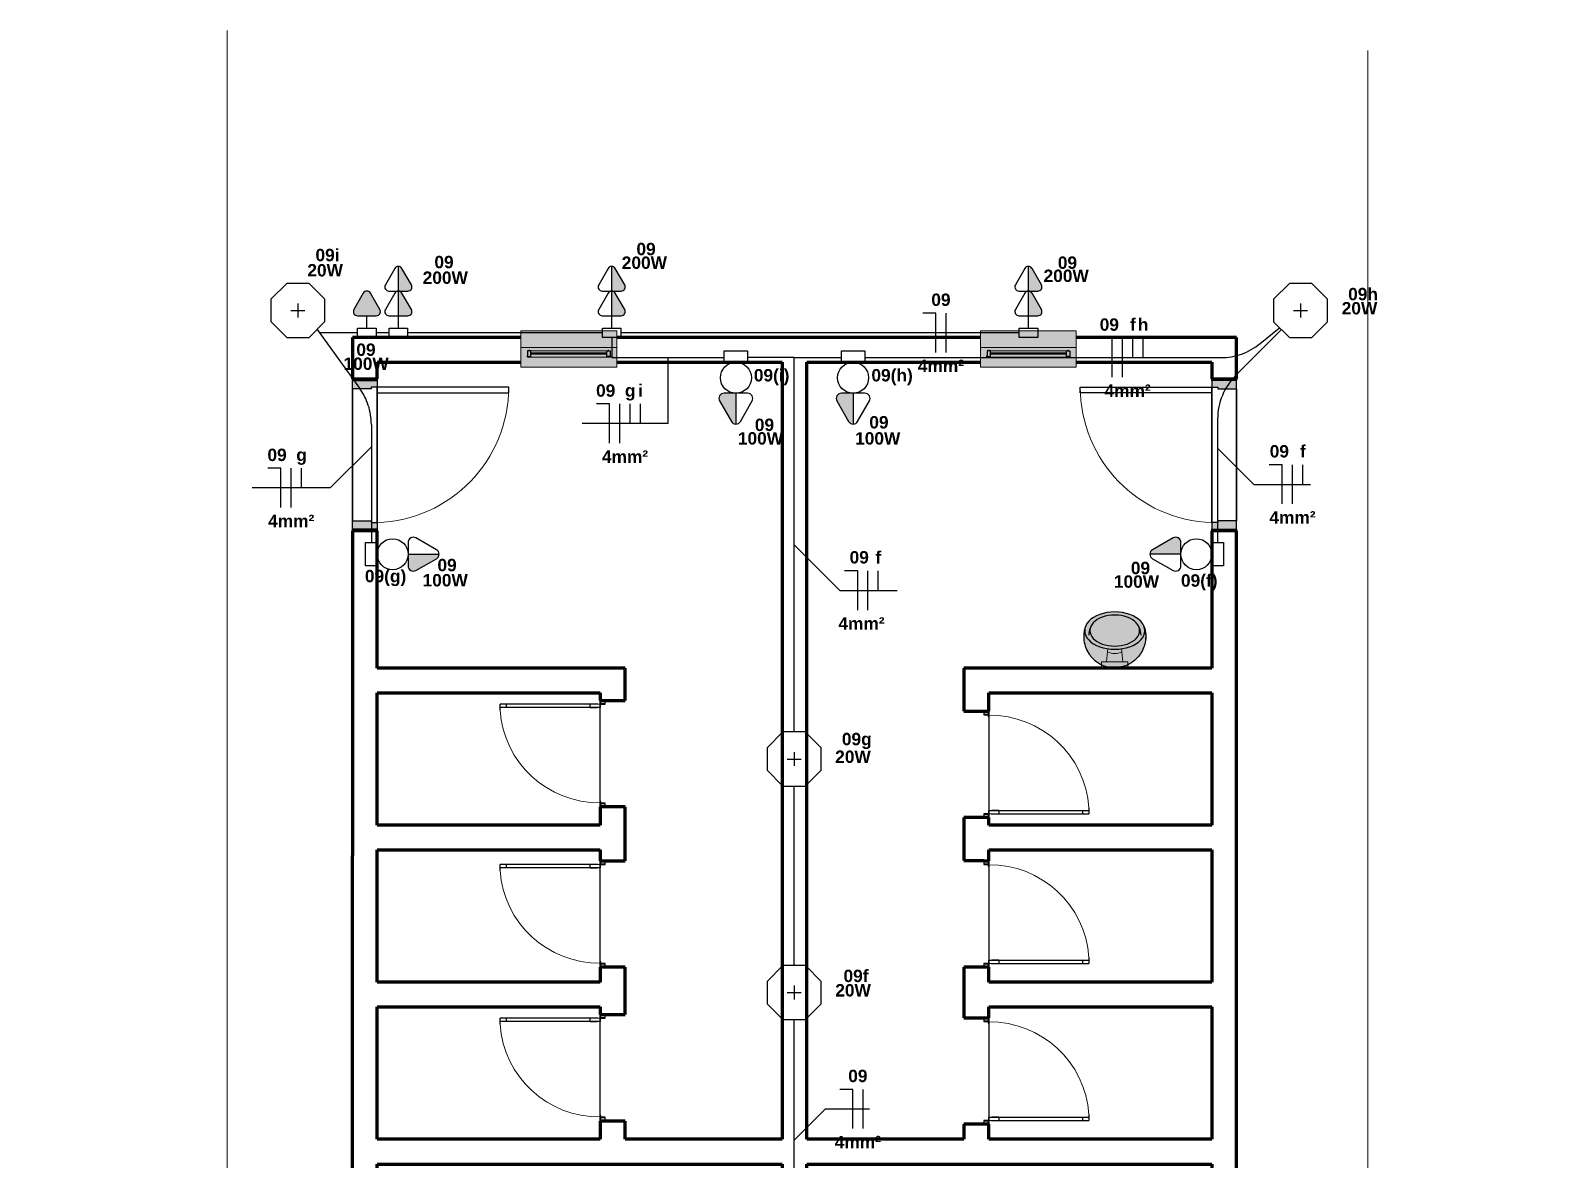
# Model space of a CAD drawing. Extents: x 1450 to 1868, y 82 to 351.
# Drawn here: x 1632.6 to 1640, y 125.41 to 130.87 of the extents above; entities that cross this region are included whole.
import ezdxf
from ezdxf.enums import TextEntityAlignment as Align

# ---------------------------------------------------------------- set-up
doc = ezdxf.new("R2010")
doc.units = 0
doc.header["$LTSCALE"] = 0.5
doc.linetypes.add('ELETRODUTO_TETO', pattern=[1000, 1000, 0])
doc.layers.get('0').update_dxf_attribs({"linetype": 'CONTINUOUS'})
for name, color, linetype, lineweight in [('A-DOOR', 31, 'CONTINUOUS', 25), ('A-DOOR-FRAM', 31, 'CONTINUOUS', 9), ('A-DOOR-GLAZ', 31, 'CONTINUOUS', 25), ('A-FLOR', 192, 'CONTINUOUS', 9), ('A-GLAZ', 151, 'CONTINUOUS', 9), ('A-WALL', 113, 'CONTINUOUS', 30), ('P-SANR-FIXT', 6, 'CONTINUOUS', 9)]:
    doc.layers.add(name, color=color, linetype=linetype, lineweight=lineweight)
for name, color, linetype in [('ELETRODUTO', 7, 'CONTINUOUS'), ('ELETRODUTO_TETO', 2, 'CONTINUOUS'), ('FIACAO', 7, 'CONTINUOUS'), ('Iluminação', 7, 'CONTINUOUS'), ('INDICACAO_BIT_FIACAO', 7, 'CONTINUOUS'), ('INDICACAO_CIRCUITO', 2, 'CONTINUOUS'), ('INDICACAO_INTERRUPTOR_FIA', 2, 'CONTINUOUS'), ('INDICACAO_POTENCIA', 1, 'CONTINUOUS'), ('INTERRUPTORES', 1, 'CONTINUOUS'), ('LINHA_DE_CHAMADA', 7, 'CONTINUOUS'), ('LUMINÁRIAS', 3, 'CONTINUOUS'), ('Ref', 5, 'CONTINUOUS'), ('TOMADAS ABNT', 10, 'CONTINUOUS')]:
    doc.layers.add(name, color=color, linetype=linetype)
doc.styles.add('Arial', font='arialbd.ttf', dxfattribs={"height": 100})

# ---------------------------------------------------------------- blocks, each defined once
blk = doc.blocks.new('*U1008', base_point=(-17617.9, 43618.55))
at = {"linetype": 'ByBlock'}
blk.add_arc((-17617.9, 43626.05), 7.5, 90, 90, dxfattribs=at)
blk = doc.blocks.new('*U1007', base_point=(-17561.16, 43618.55))
at = {"linetype": 'ByBlock'}
blk.add_arc((-17561.16, 43626.05), 7.5, 90, 90, dxfattribs=at)
blk = doc.blocks.new('*U1006', base_point=(-17402.54, 43540.66))
at = {"linetype": 'ByBlock'}
blk.add_arc((-17395.04, 43540.66), 7.5, 359.999999999903, 0, dxfattribs=at)
blk = doc.blocks.new('*U1005', base_point=(-24540.26, 43136.26))
at = {"linetype": 'ByBlock'}
blk.add_lwpolyline([(-24540.26, 43136.26), (-24370.02, 43163.23, 0.172984), (-24352.33, 43172.88), (-24344.22, 43181.98)], format="xyb", dxfattribs=at)
blk = doc.blocks.new('*U1004', base_point=(-24545.67, 42952))
at = {"linetype": 'ByBlock'}
blk.add_lwpolyline([(-24545.67, 42952), (-24574.01, 43130.92), (-24551.32, 43134.51)], dxfattribs=at)
blk = doc.blocks.new('*U1003', base_point=(-24545.67, 42952))
at = {"linetype": 'ByBlock'}
blk.add_lwpolyline([(-24545.67, 42952), (-24574.01, 43130.92), (-24596.3, 43127.39)], dxfattribs=at)
blk = doc.blocks.new('*U1002', base_point=(-24662.73, 43126.75))
at = {"linetype": 'ByBlock'}
blk.add_lwpolyline([(-24662.73, 43126.75), (-24661.2, 43117.11), (-24607.37, 43125.63)], dxfattribs=at)
blk = doc.blocks.new('*U762', base_point=(-33475.09, 35665.19))
blk.add_hatch(color=256).paths.add_polyline_path([(-33461.38, 35663.02, 0.269143), (-33460.13, 35665.19), (-33475.09, 35665.19), (-33475.09, 35659.5, 0.575867), (-33471.35, 35657.33)])
for p, q in [((-33461.38, 35667.36), (-33471.35, 35673.06)), ((-33475.09, 35670.89), (-33475.09, 35665.19)), ((-33475.09, 35665.19), (-33475.09, 35659.5)), ((-33475.09, 35665.19), (-33460.13, 35665.19)), ((-33471.35, 35657.33), (-33461.38, 35663.02))]:
    blk.add_line(p, q)
for centre, start, end in [((-33472.59, 35670.89), 60.25512, 180), ((-33462.63, 35665.19), 299.74488, 60.25512), ((-33472.59, 35659.5), 180, 299.74488)]:
    blk.add_arc(centre, 2.5, start, end)
blk = doc.blocks.new('*U761', base_point=(-33475.09, 35665.19))
blk.add_lwpolyline([(-33475.09, 35670.8), (-33475.09, 35659.59), (-33480.69, 35659.59), (-33480.69, 35670.8)], close=True)
blk.add_circle((-33467.59, 35665.19), 7.5)
blk = doc.blocks.new('*U1001', base_point=(-24343.15, 43181.21))
at = {"linetype": 'ByBlock'}
blk.add_lwpolyline([(-24343.15, 43181.21), (-24361.52, 43155.92, 0.198912), (-24366.88, 43133.59), (-24357.53, 43074.56)], format="xyb", dxfattribs=at)
blk = doc.blocks.new('*U1000', base_point=(-24743.62, 43007.74))
at = {"linetype": 'ByBlock'}
blk.add_arc((-24751.03, 43006.59), 7.5, 189.17233, 189.19761, dxfattribs=at)
blk = doc.blocks.new('*U999', base_point=(-24804.19, 43108.22))
at = {"linetype": 'ByBlock'}
blk.add_lwpolyline([(-24804.19, 43108.22), (-24804.19, 43108.22), (-24779.44, 43083.47, -0.158384), (-24771.02, 43066.95), (-24762.08, 43010.49)], format="xyb", dxfattribs=at)
blk = doc.blocks.new('*U998', base_point=(-24681.86, 42617.81))
at = {"linetype": 'ByBlock'}
blk.add_arc((-24689.29, 42616.76), 7.5, 8.06988, 8.06988, dxfattribs=at)
blk = doc.blocks.new('*U656', base_point=(-16941.96, 42989.89))
at = {"linetype": 'ByBlock'}
blk.add_lwpolyline([(-16941.96, 42989.89), (-16960.03, 42989.89), (-16961.62, 42991.48)], dxfattribs=at)
blk = doc.blocks.new('*U655', base_point=(-16926.72, 42989.89))
at = {"linetype": 'ByBlock'}
blk.add_lwpolyline([(-16926.72, 42989.89), (-16932.99, 42989.89)], dxfattribs=at)
blk = doc.blocks.new('*U654', base_point=(-16621.81, 42989.89))
at = {"linetype": 'ByBlock'}
blk.add_lwpolyline([(-16621.81, 42989.89), (-16814.52, 42989.89)], dxfattribs=at)
blk = doc.blocks.new('*U653', base_point=(-16823.48, 42989.89))
at = {"linetype": 'ByBlock'}
blk.add_lwpolyline([(-16823.48, 42989.89), (-16917.75, 42989.89)], dxfattribs=at)
blk = doc.blocks.new('*U652', base_point=(-16730.69, 42683.73))
at = {"linetype": 'ByBlock'}
blk.add_lwpolyline([(-16730.69, 42683.73), (-16730.72, 42770.56)], dxfattribs=at)
blk = doc.blocks.new('*U651', base_point=(-16726.76, 42526.41))
at = {"linetype": 'ByBlock'}
blk.add_lwpolyline([(-16726.76, 42526.41), (-16726.76, 42540.71), (-16730.68, 42540.71), (-16730.68, 42657.55)], dxfattribs=at)
blk = doc.blocks.new('*U631', base_point=(-17236.02, 42640.31))
at = {"layer": 'LUMINÁRIAS'}
blk.add_lwpolyline([(-17249.11, 42645.73), (-17249.11, 42634.89), (-17241.44, 42627.22), (-17230.59, 42627.22), (-17222.93, 42634.89), (-17222.93, 42645.73), (-17230.59, 42653.4), (-17241.44, 42653.4)], close=True, dxfattribs=at)
for points in [[(-17239.38, 42640.31), (-17232.65, 42640.31)], [(-17236.02, 42643.67), (-17236.02, 42636.95)]]:
    blk.add_lwpolyline(points, dxfattribs=at)
blk = doc.blocks.new('*U630', base_point=(-16868.62, 42659.61))
at = {"layer": 'LUMINÁRIAS'}
blk.add_lwpolyline([(-16881.71, 42665.03), (-16881.71, 42654.19), (-16874.04, 42646.52), (-16863.2, 42646.52), (-16855.53, 42654.19), (-16855.53, 42665.03), (-16863.2, 42672.7), (-16874.04, 42672.7)], close=True, dxfattribs=at)
for points in [[(-16868.62, 42662.98), (-16868.62, 42656.25)], [(-16871.98, 42659.61), (-16865.25, 42659.61)]]:
    blk.add_lwpolyline(points, dxfattribs=at)
blk = doc.blocks.new('*U629', base_point=(-16921.51, 42557.8))
at = {"layer": 'LUMINÁRIAS'}
blk.add_lwpolyline([(-16934.6, 42563.23), (-16934.6, 42552.38), (-16926.93, 42544.72), (-16916.09, 42544.72), (-16908.42, 42552.38), (-16908.42, 42563.23), (-16916.09, 42570.89), (-16926.93, 42570.89)], close=True, dxfattribs=at)
for points in [[(-16924.87, 42557.8), (-16918.14, 42557.8)], [(-16921.51, 42561.17), (-16921.51, 42554.44)]]:
    blk.add_lwpolyline(points, dxfattribs=at)
blk = doc.blocks.new('*U628', base_point=(-17098.46, 42346))
at = {"layer": 'LUMINÁRIAS'}
blk.add_lwpolyline([(-17111.55, 42351.42), (-17111.55, 42340.58), (-17103.88, 42332.91), (-17093.04, 42332.91), (-17085.37, 42340.58), (-17085.37, 42351.42), (-17093.04, 42359.09), (-17103.88, 42359.09)], close=True, dxfattribs=at)
for points in [[(-17098.46, 42349.37), (-17098.46, 42342.64)], [(-17101.83, 42346), (-17095.1, 42346)]]:
    blk.add_lwpolyline(points, dxfattribs=at)
blk = doc.blocks.new('*U244', base_point=(-35884.47, 26233.84))
blk.add_hatch(color=256).paths.add_polyline_path([(-35882.3, 26255.05, 0.580323), (-35886.64, 26255.05), (-35892.33, 26245.09, 0.575867), (-35890.16, 26241.34), (-35884.47, 26241.34), (-35878.78, 26241.34, 0.575867), (-35876.61, 26245.09)])
for p, q in [((-35886.64, 26255.05), (-35892.33, 26245.09)), ((-35876.61, 26245.09), (-35882.3, 26255.05)), ((-35890.16, 26241.34), (-35884.47, 26241.34)), ((-35884.47, 26233.84), (-35884.47, 26241.34)), ((-35884.47, 26241.34), (-35878.78, 26241.34))]:
    blk.add_line(p, q)
blk.add_lwpolyline([(-35890.07, 26233.84), (-35878.87, 26233.84), (-35878.87, 26228.24), (-35890.07, 26228.24)], close=True)
for centre, start, end in [((-35884.47, 26253.81), 29.74488, 150.25512), ((-35890.16, 26243.84), 150.25512, 270), ((-35878.78, 26243.84), 270, 29.74488)]:
    blk.add_arc(centre, 2.5, start, end)
blk = doc.blocks.new('*U243', base_point=(-35799.97, 26303.96))
for points in [[(-35797.8, 26340.12, 0.269143), (-35799.97, 26341.38), (-35799.97, 26326.42), (-35794.28, 26326.42, 0.575867), (-35792.11, 26330.16)], [(-35797.8, 26325.16, 0.269143), (-35799.97, 26326.42), (-35799.97, 26311.46), (-35794.28, 26311.46, 0.575867), (-35792.11, 26315.2)]]:
    blk.add_hatch(color=256).paths.add_polyline_path(points)
for p, q in [((-35802.14, 26340.12), (-35807.83, 26330.16)), ((-35799.97, 26326.42), (-35799.97, 26341.38)), ((-35792.11, 26330.16), (-35797.8, 26340.12)), ((-35805.66, 26326.42), (-35799.97, 26326.42)), ((-35799.97, 26311.46), (-35799.97, 26326.42)), ((-35799.97, 26326.42), (-35794.28, 26326.42)), ((-35802.14, 26325.16), (-35807.83, 26315.2)), ((-35792.11, 26315.2), (-35797.8, 26325.16)), ((-35805.66, 26311.46), (-35799.97, 26311.46)), ((-35799.97, 26303.96), (-35799.97, 26311.46)), ((-35799.97, 26311.46), (-35794.28, 26311.46))]:
    blk.add_line(p, q)
blk.add_lwpolyline([(-35805.57, 26303.96), (-35794.37, 26303.96), (-35794.37, 26298.36), (-35805.57, 26298.36)], close=True)
for centre, start, end in [((-35799.97, 26338.88), 29.74488, 150.25512), ((-35805.66, 26328.92), 150.25512, 270), ((-35799.97, 26323.92), 29.74488, 150.25512), ((-35794.28, 26328.92), 270, 29.74488), ((-35805.66, 26313.96), 150.25512, 270), ((-35794.28, 26313.96), 270, 29.74488)]:
    blk.add_arc(centre, 2.5, start, end)
blk = doc.blocks.new('*U242', base_point=(-35722.76, 26289.81))
for points in [[(-35720.59, 26325.97, 0.269143), (-35722.76, 26327.23), (-35722.76, 26312.27), (-35717.07, 26312.27, 0.575867), (-35714.9, 26316.01)], [(-35720.59, 26311.01, 0.269143), (-35722.76, 26312.27), (-35722.76, 26297.31), (-35717.07, 26297.31, 0.575867), (-35714.9, 26301.05)]]:
    blk.add_hatch(color=256).paths.add_polyline_path(points)
for p, q in [((-35724.93, 26325.97), (-35730.62, 26316.01)), ((-35722.76, 26312.27), (-35722.76, 26327.23)), ((-35714.9, 26316.01), (-35720.59, 26325.97)), ((-35724.93, 26311.01), (-35730.62, 26301.05)), ((-35728.45, 26312.27), (-35722.76, 26312.27)), ((-35722.76, 26297.31), (-35722.76, 26312.27)), ((-35722.76, 26312.27), (-35717.07, 26312.27)), ((-35714.9, 26301.05), (-35720.59, 26311.01)), ((-35728.45, 26297.31), (-35722.76, 26297.31)), ((-35722.76, 26289.81), (-35722.76, 26297.31)), ((-35722.76, 26297.31), (-35717.07, 26297.31))]:
    blk.add_line(p, q)
blk.add_lwpolyline([(-35728.36, 26289.81), (-35717.16, 26289.81), (-35717.16, 26284.2), (-35728.36, 26284.2)], close=True)
for centre, start, end in [((-35722.76, 26324.73), 29.74488, 150.25512), ((-35728.45, 26314.77), 150.25512, 270), ((-35722.76, 26309.77), 29.74488, 150.25512), ((-35717.07, 26314.77), 270, 29.74488), ((-35728.45, 26299.81), 150.25512, 270), ((-35717.07, 26299.81), 270, 29.74488)]:
    blk.add_arc(centre, 2.5, start, end)
blk = doc.blocks.new('*U241', base_point=(-35413.14, 26371.63))
for points in [[(-35410.96, 26407.79, 0.269143), (-35413.14, 26409.05), (-35413.14, 26394.09), (-35407.44, 26394.09, 0.575867), (-35405.27, 26397.83)], [(-35410.96, 26392.83, 0.269143), (-35413.14, 26394.09), (-35413.14, 26379.13), (-35407.44, 26379.13, 0.575867), (-35405.27, 26382.87)]]:
    blk.add_hatch(color=256).paths.add_polyline_path(points)
for p, q in [((-35413.14, 26394.09), (-35413.14, 26409.05)), ((-35415.31, 26407.79), (-35421, 26397.83)), ((-35405.27, 26397.83), (-35410.96, 26407.79)), ((-35415.31, 26392.83), (-35421, 26382.87)), ((-35418.83, 26394.09), (-35413.14, 26394.09)), ((-35413.14, 26379.13), (-35413.14, 26394.09)), ((-35413.14, 26394.09), (-35407.44, 26394.09)), ((-35405.27, 26382.87), (-35410.96, 26392.83)), ((-35418.83, 26379.13), (-35413.14, 26379.13)), ((-35413.14, 26371.63), (-35413.14, 26379.13)), ((-35413.14, 26379.13), (-35407.44, 26379.13))]:
    blk.add_line(p, q)
blk.add_lwpolyline([(-35418.74, 26371.63), (-35407.53, 26371.63), (-35407.53, 26366.02), (-35418.74, 26366.02)], close=True)
for centre, start, end in [((-35413.14, 26406.55), 29.74488, 150.25512), ((-35418.83, 26396.59), 150.25512, 270), ((-35413.14, 26391.59), 29.74488, 150.25512), ((-35407.44, 26396.59), 270, 29.74488), ((-35418.83, 26381.63), 150.25512, 270), ((-35407.44, 26381.63), 270, 29.74488)]:
    blk.add_arc(centre, 2.5, start, end)
blk = doc.blocks.new('Janela Maxim-air - 1 Módulo - Janela Metálica 50x60cm-V80-Planta Baixa')
at = {"layer": 'A-GLAZ'}
h = blk.add_hatch(color=256, dxfattribs=at)
h.paths.add_polyline_path([(290, 104), (-290, 104), (-290, -115), (290, -115), (290, 87.8)], flags=0)
h.paths.add_polyline_path([(250, 45.1), (249.9, 5.1), (-250, 5.5), (-250, 5.5), (-250, 45.1), (245, 45.1)], flags=0)
for points in [[(250, 45.1), (-250, 45.1), (-250, 5.1), (250, 5.1)], [(-250, 40.5), (-250, 40.5), (-250, 7)]]:
    blk.add_hatch(color=256, dxfattribs=at).paths.add_polyline_path(points, flags=0)
for p, q in [((290, 104), (-290, 104)), ((-290, 104), (-290, -115)), ((290, -115), (290, 104)), ((-290, -75), (-290, 75)), ((-250, 5.1), (-250, 45.1)), ((-250, 45.1), (250, 45.1)), ((250, 5.1), (-250, 5.1)), ((250, 45.1), (250, 5.1)), ((290, -75), (290, 75)), ((-290, -15), (290, -15)), ((-290, -115), (290, -115))]:
    blk.add_line(p, q, dxfattribs=at)
at = {"layer": 'A-GLAZ', "lineweight": 25}
for p, q in [((-250, 40.5), (-255, 40.5)), ((-250, 5.5), (-250, 40.5)), ((-250, 40.5), (-230, 40.5)), ((-230, 5.5), (-250, 5.5)), ((-240, 5.5), (-240, 0.5)), ((-230, 40.5), (-230, 5.5)), ((-230, 26.5), (230, 26.5)), ((-230, 19.5), (230, 19.5)), ((250, 40.5), (230, 40.5)), ((230, 40.5), (230, 5.5)), ((230, 5.5), (250, 5.5)), ((240, 0.5), (240, 5.5)), ((250, 40.5), (255, 40.5)), ((250, 5.5), (250, 40.5))]:
    blk.add_line(p, q, dxfattribs=at)
blk = doc.blocks.new('Porta Simples de Abrir - 80x210cm - Marco de Madeira-3450796-Planta Baixa')
at = {"layer": 'A-DOOR-FRAM', "lineweight": 25}
h = blk.add_hatch(color=256, dxfattribs=at)
h.paths.add_polyline_path([(-450, 75), (-450, -75), (-400, -75), (-400, 38), (-410, 38), (-410, 75)], flags=0)
h.paths.add_polyline_path([(400, 38), (400, -75), (450, -75), (450, 75), (410, 75), (409.9, 38), (406.8, 38)], flags=0)
at = {"layer": 'A-DOOR'}
for p, q in [((375, 75), (375, 871)), ((375, 871), (410, 871)), ((410, 871), (410, 75)), ((410, 75), (-410, 75)), ((410, 75), (375, 75)), ((-400, -75), (400, -75))]:
    blk.add_line(p, q, dxfattribs=at)
at = {"layer": 'A-DOOR', "lineweight": 9}
blk.add_arc((410, 50.9), 820.1, 90, 178.31643, dxfattribs=at)
at = {"layer": 'A-DOOR-FRAM', "lineweight": 25}
for p, q in [((-410, 75), (-450, 75)), ((-450, 75), (-450, -75)), ((-410, 38), (-410, 75)), ((-400, 38), (-410, 38)), ((-400, -75), (-400, 38)), ((410, 38), (400, 38)), ((400, 38), (400, -75)), ((410, 75), (410, 38)), ((450, 75), (410, 75)), ((450, -75), (450, 75)), ((-450, -75), (-400, -75)), ((400, -75), (450, -75))]:
    blk.add_line(p, q, dxfattribs=at)
blk = doc.blocks.new('Porta Simples de Abrir - 80x210cm - Marco de Madeira-3450797-Planta Baixa')
at = {"layer": 'A-DOOR-FRAM', "lineweight": 25}
h = blk.add_hatch(color=256, dxfattribs=at)
h.paths.add_polyline_path([(-450, 75), (-450, -75), (-410, -75), (-409.9, -38), (-400, -38), (-400, 75), (-449.1, 75)], flags=0)
h.paths.add_polyline_path([(400, 75), (400, -38), (410, -38), (410, -75), (450, -75), (450, 75), (419.9, 75)], flags=0)
at = {"layer": 'A-DOOR'}
for p, q in [((400, 75), (-400, 75)), ((-410, -75), (410, -75)), ((375, -75), (375, -871)), ((410, -75), (375, -75)), ((410, -871), (410, -75)), ((375, -871), (410, -871))]:
    blk.add_line(p, q, dxfattribs=at)
at = {"layer": 'A-DOOR', "lineweight": 9}
blk.add_arc((410, -50.9), 820.1, 181.68357, 270, dxfattribs=at)
at = {"layer": 'A-DOOR-FRAM', "lineweight": 25}
for p, q in [((-450, 75), (-400, 75)), ((-450, -75), (-450, 75)), ((-400, 75), (-400, -38)), ((400, 75), (450, 75)), ((400, -38), (400, 75)), ((450, 75), (450, -75)), ((-410, -75), (-450, -75)), ((-400, -38), (-410, -38)), ((-410, -38), (-410, -75)), ((410, -38), (400, -38)), ((410, -75), (410, -38)), ((450, -75), (410, -75))]:
    blk.add_line(p, q, dxfattribs=at)
blk = doc.blocks.new('Porta de Abrir Metálica Veneziana - 60x150cm-3447860-Planta Baixa')
at = {"layer": 'A-DOOR-FRAM', "lineweight": 25}
h = blk.add_hatch(color=256, dxfattribs=at)
h.paths.add_polyline_path([(-259.4, 73), (-259.4, 72), (-237.9, 72), (-226.9, 73), (-256.6, 73)], flags=0)
h.paths.add_polyline_path([(-259.4, 47), (-259.4, 46), (-236.9, 46.4), (-236.9, 72), (-237.9, 71.6), (-237.9, 47), (-259.3, 47)], flags=0)
h.paths.add_polyline_path([(-236.9, 72), (-226.9, 72), (-226.9, 73), (-233.9, 72.3)], flags=0)
h = blk.add_hatch(color=256, dxfattribs=at)
h.paths.add_polyline_path([(363.1, 73), (363.1, 47), (364.1, 47), (364.1, 72), (384.6, 72), (384.2, 73)], flags=0)
h.paths.add_polyline_path([(363.1, 46), (384.6, 46), (384.1, 47), (363.9, 46.9)], flags=0)
at = {"layer": 'A-DOOR'}
for p, q in [((325.9, 681.4), (363, 681.4)), ((343, 641.4), (343, 681.4)), ((363, 90.7), (363, 681.4)), ((343, 641.4), (363, 641.4)), ((343, 136.7), (343, 93)), ((343, 136.7), (363, 136.7)), ((-259.4, 75), (384.6, 75)), ((-259.4, 75), (384.6, 75)), ((-226.9, 75), (384.6, 75)), ((363, 75), (343, 75))]:
    blk.add_line(p, q, dxfattribs=at)
at = {"layer": 'A-DOOR', "lineweight": 9}
blk.add_line((363, 136.7), (363, 75), dxfattribs=at)
blk.add_arc((366, 82.7), 600, 93.83063, 180.73532, dxfattribs=at)
at = {"layer": 'A-DOOR-FRAM', "lineweight": 25}
for p, q in [((-226.9, 73), (-259.4, 73)), ((-259.4, 73), (-259.4, 72)), ((-259.4, 72), (-237.9, 72)), ((-237.9, 47), (-259.4, 47)), ((-259.4, 47), (-259.4, 46)), ((-259.4, 46), (-236.9, 46)), ((-237.9, 72), (-237.9, 47)), ((-236.9, 46), (-236.9, 72)), ((-236.9, 72), (-226.9, 72)), ((-226.9, 72), (-226.9, 73)), ((384.6, 73), (363.1, 73)), ((363.1, 73), (363.1, 47)), ((363.1, 47), (363.1, 46)), ((363.1, 46), (384.6, 46)), ((364.1, 47), (364.1, 72)), ((364.1, 72), (384.6, 72)), ((384.6, 47), (364.1, 47)), ((384.6, 72), (384.6, 73)), ((384.6, 46), (384.6, 47))]:
    blk.add_line(p, q, dxfattribs=at)
at = {"layer": 'A-DOOR-GLAZ'}
blk.add_line((343, 75), (343, 641.4), dxfattribs=at)
blk = doc.blocks.new('FDE_H606_MictórioIndividualAutoSifonado - H606_MictórioIndividualAutoSifonado-3447773-Planta Baixa')
at = {"layer": 'P-SANR-FIXT'}
for points in [[(77.9, 192.5), (125, 188.6), (125, 208), (81.4, 212.1), (43.5, 222.8), (11.1, 240.3), (-12.4, 263.4), (-24.1, 288.4), (-24.1, 315.1), (-12.1, 340.7), (11.1, 363.1), (43.5, 380.6), (82.6, 391.7), (125, 395.5), (125, 414.8), (77.9, 411), (34.1, 399.7), (-3.5, 381.7), (-32.4, 358.3), (-50.6, 331), (-56.8, 301.7), (-50.6, 272.4), (-32.4, 245.2), (-3.5, 221.7), (34.1, 203.8), (57.2, 197.8)], [(82.6, 211.8), (125, 208), (125, 395.5), (80.7, 391.1), (43.5, 380.6), (11.1, 363.1), (-12.1, 340.7), (-24.1, 315.1), (-24.1, 288.4), (-11.9, 262.6), (11.1, 240.3), (43.5, 222.8), (81.4, 212.1)], [(125, 188.6), (172.1, 192.5), (215.9, 203.8), (253.5, 221.7), (282.9, 245.9), (300.6, 272.4), (306.8, 301.7), (300.6, 331), (282.4, 358.3), (253.5, 381.7), (215.9, 399.7), (172.1, 411), (125, 414.8), (125, 395.5), (168.9, 391.3), (208.3, 379.6), (238.9, 363.1), (262.5, 339.6), (274.1, 315.1), (274.1, 288.4), (262.1, 262.8), (238.9, 240.3), (206.5, 222.8), (167.4, 211.8), (125, 208), (125, 191.9)], [(125, 208), (170, 212.5), (208.4, 223.9), (238.9, 240.3), (262.4, 263.5), (274.1, 288.4), (274.1, 315.1), (262.1, 340.7), (238.9, 363.1), (206.5, 380.6), (167.4, 391.7), (125, 395.5), (125, 208.6)], [(92.2, 80.4), (125, 78.6), (125, 188.6), (77.9, 192.5), (34.1, 203.8), (-3.5, 221.7), (-32.4, 245.2), (-50.7, 273.1), (-56.8, 301.7), (-55.4, 310.6), (-60.7, 287.9), (-60.9, 247.4), (-55.3, 214.7), (-47.1, 192.5), (-28.5, 157.5), (-9.8, 134.8), (14.6, 113.7), (36.2, 99.9), (58.4, 90.3), (71.9, 85.3), (81.9, 82.9)], [(125, 78.6), (147.1, 79), (158.3, 80.5), (180.1, 85.8), (197.9, 92.2), (230.7, 110.7), (248.2, 124), (262.4, 139.6), (267.4, 145.5), (285.3, 168.8), (296.2, 188.8), (305.9, 217.7), (310.8, 239.7), (310.9, 289.9), (303.7, 316.4), (306.8, 301.7), (300.6, 272.4), (282.4, 245.2), (253.5, 221.7), (215.9, 203.8), (168.7, 192.2), (125, 188.6), (125, 80.1)]]:
    blk.add_hatch(color=256, dxfattribs=at).paths.add_polyline_path(points, flags=0)
for p, q in [((75.6, 112.8), (84, 192.6)), ((166, 192.6), (174.4, 112.8)), ((45.5, 75), (45.5, 112.8)), ((45.5, 112.8), (204.5, 112.8)), ((204.5, 112.8), (204.5, 75))]:
    blk.add_line(p, q, dxfattribs=at)
at = {"layer": 'P-SANR-FIXT', "lineweight": 25, "flags": 128}
for points in [[(-53.1, 324.4), (-56.4, 313.4), (-59, 301.9), (-60.9, 290.1), (-62.1, 278.2), (-62.5, 266.1), (-62.2, 254), (-61.1, 242), (-59.2, 230.2), (-56.6, 218.7), (-53.4, 207.6), (-49.6, 197), (-45.4, 186.9), (-40.6, 177.4), (-35.6, 168.4), (-30.2, 160), (-24.6, 152.2), (-18.9, 144.9), (-13.1, 138.2), (-7.2, 132.1), (-1.2, 126.4), (4.7, 121.2), (10.6, 116.5), (16.5, 112.1), (22.3, 108.1), (28, 104.5), (33.7, 101.2), (39.2, 98.2), (44.7, 95.5), (50.1, 93.1), (55.4, 90.8), (60.7, 88.8), (65.8, 87), (70.9, 85.4), (75.9, 83.9), (80.9, 82.7), (85.8, 81.6), (90.6, 80.6), (95.4, 79.7), (100.2, 79), (104.9, 78.5), (109.6, 78), (114.2, 77.7), (118.9, 77.5), (123.5, 77.4), (125, 77.4)], [(-21.2, 324.4), (-24.5, 315.5), (-27.2, 306.2), (-29.5, 296.6), (-31.1, 286.7), (-32.1, 276.7), (-32.2, 274.2)], [(303.1, 324.4), (306.4, 313.4), (309, 301.9), (310.9, 290.1), (312.1, 278.2), (312.5, 266.1), (312.2, 254), (311.1, 242), (309.2, 230.2), (306.6, 218.7), (303.4, 207.6), (299.6, 197), (295.4, 186.9), (290.6, 177.4), (285.6, 168.4), (280.2, 160), (274.6, 152.2), (268.9, 144.9), (263.1, 138.2), (257.2, 132.1), (251.2, 126.4), (245.3, 121.2), (239.4, 116.5), (233.5, 112.1), (227.7, 108.1), (222, 104.5), (216.3, 101.2), (210.8, 98.2), (205.3, 95.5), (199.9, 93.1), (194.6, 90.8), (189.3, 88.8), (184.2, 87), (179.1, 85.4), (174.1, 83.9), (169.1, 82.7), (164.2, 81.6), (159.4, 80.6), (154.6, 79.7), (149.8, 79), (145.1, 78.5), (140.4, 78), (135.8, 77.7), (131.1, 77.5), (126.5, 77.4), (125, 77.4)], [(271.2, 324.4), (274.5, 315.5), (277.2, 306.2), (279.5, 296.6), (281.1, 286.7), (282.1, 276.7), (282.2, 274.2)]]:
    blk.add_lwpolyline(points, dxfattribs=at)
at = {"layer": 'P-SANR-FIXT'}
for centre, radius, start, end in [((125, 265.6), 187.5, 162.68953, 244.91015), ((125, 265.6), 187.5, 295.11059, 16.76326), ((125.1, 262.9), 99.8, 244.36878, 269.94959), ((124.9, 262.9), 99.8, 270.05041, 295.63122)]:
    blk.add_arc(centre, radius, start, end, dxfattribs=at)
for major_axis, start_param, end_param in [((-181.8, 0), 4.712389, 7.853982), ((-150.7, 0), 4.712389, 7.853982), ((-181.8, 0), 1.570796, 4.712389), ((-150.7, 0), 1.570796, 4.712389)]:
    blk.add_ellipse((125, 301.7), major_axis=major_axis, ratio=0.622243, start_param=start_param, end_param=end_param, dxfattribs=at)
at = {"layer": 'P-SANR-FIXT', "lineweight": 25}
for major_axis, start_param, end_param in [((-181.8, 0), 4.712389, 7.853982), ((-150.7, 0), 4.712389, 7.853982), ((-181.8, 0), 1.570796, 4.712389), ((-150.7, 0), 1.570796, 4.712389)]:
    blk.add_ellipse((125, 301.7), major_axis=major_axis, ratio=0.622243, start_param=start_param, end_param=end_param, dxfattribs=at)
blk = doc.blocks.new('Casa da Praia')
at = {"layer": 'A-WALL', "lineweight": 70}
for p, q in [((-157.68, 995.56), (-234.32, 983.42)), ((-154.55, 975.81), (-157.68, 995.56)), ((-280.15, 976.16), (-453.98, 948.63)), ((-232.45, 971.57), (-167.66, 981.83)), ((-167.66, 981.83), (-166.4, 973.93)), ((-166.4, 973.93), (-154.55, 975.81)), ((-361.24, 951.17), (-278.28, 964.31)), ((-452.1, 936.78), (-373.09, 949.29)), ((-373.09, 949.29), (-314.27, 577.93)), ((-302.42, 579.81), (-361.24, 951.17)), ((-499.81, 941.37), (-580.4, 928.61)), ((-580.4, 928.61), (-577.27, 908.85)), ((-566.67, 918.63), (-497.93, 929.52)), ((-565.42, 910.73), (-566.67, 918.63)), ((-577.27, 908.85), (-565.42, 910.73)), ((-143.04, 903.11), (-154.89, 901.24)), ((-77.59, 489.88), (-143.04, 903.11)), ((-154.89, 901.24), (-144.5, 835.66)), ((-553.9, 838.04), (-565.76, 836.16)), ((-565.76, 836.16), (-516.58, 525.64)), ((-543.52, 772.46), (-553.9, 838.04)), ((-144.5, 835.66), (-263.02, 816.89)), ((-249.29, 806.91), (-142.63, 823.8)), ((-142.63, 823.8), (-132.62, 760.59)), ((-263.02, 816.89), (-259.77, 796.34)), ((-247.92, 798.22), (-249.29, 806.91)), ((-425, 791.23), (-543.52, 772.46)), ((-422.55, 775.74), (-425, 791.23)), ((-259.77, 796.34), (-250.21, 797.86)), ((-250.13, 797.87), (-248.15, 798.18)), ((-248.08, 798.19), (-247.92, 798.22)), ((-541.64, 760.61), (-434.97, 777.5)), ((-434.97, 777.5), (-434.4, 773.87)), ((-434.4, 773.87), (-434.24, 773.89)), ((-434.16, 773.9), (-432.19, 774.22)), ((-432.11, 774.23), (-422.55, 775.74)), ((-531.63, 697.4), (-541.64, 760.61)), ((-132.62, 760.59), (-239.28, 743.7)), ((-242.15, 746.97), (-251.71, 745.46)), ((-240.1, 747.3), (-242.07, 746.98)), ((-239.86, 747.33), (-240.02, 747.31)), ((-239.28, 743.7), (-239.86, 747.33)), ((-237.41, 731.85), (-130.74, 748.74)), ((-130.74, 748.74), (-120.73, 685.53)), ((-251.71, 745.46), (-248.44, 724.84)), ((-414.49, 724.86), (-424.05, 723.35)), ((-410.41, 699.1), (-414.49, 724.86)), ((-248.44, 724.84), (-238.88, 726.35)), ((-238.8, 726.36), (-236.83, 726.67)), ((-236.59, 726.71), (-237.41, 731.85)), ((-236.75, 726.69), (-236.59, 726.71)), ((-426.18, 723.01), (-426.34, 722.98)), ((-426.34, 722.98), (-424.96, 714.29)), ((-424.13, 723.33), (-426.1, 723.02)), ((-424.96, 714.29), (-531.63, 697.4)), ((-529.75, 685.55), (-423.09, 702.44)), ((-423.09, 702.44), (-422.26, 697.23)), ((-422.26, 697.23), (-422.1, 697.25)), ((-422.02, 697.26), (-420.05, 697.58)), ((-419.97, 697.59), (-410.41, 699.1)), ((-519.74, 622.34), (-529.75, 685.55)), ((-120.73, 685.53), (-227.39, 668.64)), ((-230.82, 675.47), (-240.38, 673.95)), ((-240.38, 673.95), (-236.56, 649.77)), ((-228.77, 675.79), (-230.75, 675.48)), ((-228.53, 675.83), (-228.69, 675.8)), ((-227.39, 668.64), (-228.53, 675.83)), ((-225.52, 656.79), (-118.85, 673.68)), ((-118.85, 673.68), (-108.84, 610.47)), ((-236.56, 649.77), (-226.99, 651.29)), ((-226.92, 651.3), (-224.94, 651.61)), ((-224.7, 651.65), (-225.52, 656.79)), ((-224.86, 651.63), (-224.7, 651.65)), ((-414.04, 646.37), (-414.2, 646.34)), ((-414.2, 646.34), (-413.07, 639.23)), ((-411.99, 646.69), (-413.96, 646.38)), ((-402.35, 648.22), (-411.91, 646.7)), ((-398.77, 625.62), (-402.35, 648.22)), ((-413.07, 639.23), (-519.74, 622.34)), ((-517.86, 610.48), (-411.2, 627.38)), ((-411.2, 627.38), (-410.62, 623.74)), ((-410.62, 623.74), (-410.46, 623.77)), ((-410.38, 623.78), (-408.41, 624.09)), ((-408.33, 624.11), (-398.77, 625.62)), ((-507.85, 547.27), (-517.86, 610.48)), ((-108.84, 610.47), (-215.51, 593.58)), ((-218.94, 600.4), (-228.5, 598.89)), ((-216.88, 600.73), (-218.86, 600.42)), ((-216.64, 600.77), (-216.8, 600.74)), ((-215.51, 593.58), (-216.64, 600.77)), ((-227.36, 591.7), (-302.42, 579.81)), ((-300.54, 567.96), (-106.96, 598.62)), ((-228.5, 598.89), (-227.36, 591.7)), ((-106.96, 598.62), (-89.44, 488)), ((-314.27, 577.93), (-389.33, 566.04)), ((-402.4, 572.88), (-402.56, 572.86)), ((-402.56, 572.86), (-401.18, 564.17)), ((-400.35, 573.21), (-402.32, 572.9)), ((-390.71, 574.74), (-400.27, 573.22)), ((-389.33, 566.04), (-390.71, 574.74)), ((-401.18, 564.17), (-507.85, 547.27)), ((-505.97, 535.42), (-312.39, 566.08)), ((-312.39, 566.08), (-284.86, 392.25)), ((-261.75, 323.02), (-300.54, 567.96)), ((-504.72, 527.52), (-505.97, 535.42)), ((-516.58, 525.64), (-504.72, 527.52)), ((-89.44, 488), (-77.59, 489.88)), ((-491.96, 446.93), (-503.81, 445.05)), ((-503.81, 445.05), (-438.61, 33.39)), ((-478.44, 361.59), (-491.96, 446.93)), ((-64.82, 409.29), (-76.68, 407.41)), ((-76.68, 407.41), (-68.17, 353.68)), ((0, 0), (-64.82, 409.29)), ((-284.86, 392.25), (-478.44, 361.59)), ((-476.57, 349.74), (-282.99, 380.4)), ((-282.99, 380.4), (-271.72, 309.29)), ((-426.76, 35.27), (-476.57, 349.74)), ((-68.17, 353.68), (-175.2, 336.73)), ((-173.33, 324.87), (-66.29, 341.83)), ((-66.29, 341.83), (-13.73, 9.97)), ((-254.22, 324.21), (-261.75, 323.02)), ((-271.72, 309.29), (-252.34, 312.36)), ((-438.61, 33.39), (-426.76, 35.27)), ((-13.73, 9.97), (-334.19, -40.78)), ((-422.72, -66.95), (0, 0)), ((-413.99, -45.32), (-425.85, -47.2)), ((-425.85, -47.2), (-422.72, -66.95)), ((-412.74, -53.22), (-413.99, -45.32)), ((-390.49, -49.7), (-412.74, -53.22))]:
    blk.add_line(p, q, dxfattribs=at)
at = {"layer": 'A-WALL'}
for p, q in [((-166.28, 973.14), (-166.4, 973.93)), ((-155.52, 905.19), (-165.78, 969.98)), ((-154.55, 975.81), (-154.43, 975.02)), ((-153.8, 971.07), (-143.79, 907.85)), ((-565.42, 910.73), (-565.29, 909.94)), ((-577.14, 908.06), (-577.27, 908.85)), ((-566.51, 840.9), (-576.52, 904.11)), ((-564.79, 906.78), (-554.53, 841.99)), ((-143.16, 903.9), (-143.04, 903.11)), ((-154.89, 901.24), (-155.02, 902.03)), ((-565.76, 836.16), (-565.88, 836.95)), ((-554.03, 838.83), (-553.9, 838.04)), ((-516.45, 524.85), (-516.58, 525.64)), ((-504.72, 527.52), (-504.6, 526.73)), ((-504.5, 449.4), (-515.89, 521.3)), ((-504.16, 523.96), (-492.52, 450.48)), ((-77.59, 489.88), (-77.46, 489.09)), ((-89.32, 487.21), (-89.44, 488)), ((-77.24, 410.96), (-88.88, 484.45)), ((-76.9, 485.53), (-65.51, 413.63)), ((-503.81, 445.05), (-503.94, 445.84)), ((-492.08, 447.72), (-491.96, 446.93)), ((-76.68, 407.41), (-76.8, 408.2)), ((-64.95, 410.08), (-64.82, 409.29)), ((-175.2, 336.73), (-173.33, 324.87)), ((-254.22, 324.21), (-252.34, 312.36)), ((-438.49, 32.6), (-438.61, 33.39)), ((-426.76, 35.27), (-426.63, 34.48)), ((-426.2, 31.72), (-414.56, -41.77)), ((-426.53, -42.85), (-437.92, 29.05)), ((-425.85, -47.2), (-425.97, -46.41)), ((-414.12, -44.53), (-413.99, -45.32))]:
    blk.add_line(p, q, dxfattribs=at)
at = {"layer": 'A-WALL', "lineweight": 9}
for p, q in [((-578.81, 928.78), (-578.82, 928.86)), ((-262.77, 815.3), (-262.69, 815.32)), ((-424.83, 789.64), (-424.75, 789.65)), ((-271.89, 310.88), (-271.97, 310.87)), ((-0.25, 1.58), (-0.33, 1.57))]:
    blk.add_line(p, q, dxfattribs=at)
blk = doc.blocks.new('*U1706', base_point=(608.67, 153.293))
for p, q in [((608.67, 153.483), (608.544, 153.483)), ((608.67, 153.103), (608.67, 153.483))]:
    blk.add_line(p, q)
blk = doc.blocks.new('*U1703', base_point=(576.818, 148.746))
blk.add_line((576.818, 148.556), (576.818, 148.936))
blk = doc.blocks.new('*U1708', base_point=(665.55, 144.199))
blk.add_line((665.55, 144.199), (665.55, 144.389))
blk = doc.blocks.new('*U1730', base_point=(1639.6078, 128.3451))
at = {"xscale": 0.5, "yscale": 0.5, "zscale": 0.5}
for name, p in [('*U1706', (1639.5895, 128.3451)), ('*U1703', (1639.6395, 128.3451)), ('*U1708', (1639.6895, 128.3451))]:
    blk.add_blockref(name, p, dxfattribs=at)
blk = doc.blocks.new('*U1763', base_point=(1639.3662, 125.6016))
at = {"xscale": 0.5, "yscale": 0.5, "zscale": 0.5}
for name, p in [('*U1706', (1639.3412, 125.6016)), ('*U1703', (1639.3912, 125.6016))]:
    blk.add_blockref(name, p, dxfattribs=at)
blk = doc.blocks.new('*U1765', base_point=(1641.6124, 129.3124))
at = {"xscale": 0.5, "yscale": 0.5, "zscale": 0.5}
for name, p in [('*U1706', (1641.5624, 129.3124)), ('*U1703', (1641.6124, 129.3124)), ('*U1708', (1641.6624, 129.3124))]:
    blk.add_blockref(name, p, dxfattribs=at)
blk = doc.blocks.new('*U1766', base_point=(1640.6718, 129.2892))
at = {"xscale": 0.5, "yscale": 0.5, "zscale": 0.5}
for name, p in [('*U1706', (1640.5968, 129.2892)), ('*U1703', (1640.6468, 129.2892)), ('*U1708', (1640.6968, 129.2892)), ('*U1708', (1640.7468, 129.2892))]:
    blk.add_blockref(name, p, dxfattribs=at)
blk = doc.blocks.new('*U1767', base_point=(1639.5914, 129.4092))
at = {"xscale": 0.5, "yscale": 0.5, "zscale": 0.5}
for name, p in [('*U1706', (1639.5664, 129.4092)), ('*U1703', (1639.6164, 129.4092))]:
    blk.add_blockref(name, p, dxfattribs=at)
blk = doc.blocks.new('*U1768', base_point=(1637.1612, 129.2815))
at = {"xscale": 0.5, "yscale": 0.5, "zscale": 0.5}
for name, p in [('*U1706', (1637.1112, 129.2815)), ('*U1703', (1637.1612, 129.2815)), ('*U1708', (1637.2112, 129.2815))]:
    blk.add_blockref(name, p, dxfattribs=at)
blk = doc.blocks.new('*U1769', base_point=(1638.8556, 129.2892))
at = {"xscale": 0.5, "yscale": 0.5, "zscale": 0.5}
for name, p in [('*U1706', (1638.7806, 129.2892)), ('*U1703', (1638.8306, 129.2892)), ('*U1708', (1638.8806, 129.2892)), ('*U1708', (1638.9306, 129.2892))]:
    blk.add_blockref(name, p, dxfattribs=at)

msp = doc.modelspace()

# ---------------------------------------------------------------- linework, layer by layer
at = {"layer": 'A-FLOR'}
for p, q in [((1633.5566, 130.8719), (1633.5566, 118.5523)), ((1639.0756, 118.5523), (1639.0756, 130.7756))]:
    msp.add_line(p, q, dxfattribs=at)
at = {"layer": 'LINHA_DE_CHAMADA'}
for points in [[(1635.6893, 129.2892), (1635.6893, 128.97), (1635.2735, 128.97)], [(1634.2536, 128.8573), (1634.055, 128.6586), (1633.6767, 128.6586)], [(1638.3495, 128.8515), (1638.525, 128.676), (1638.7984, 128.676)], [(1636.2996, 128.3835), (1636.5204, 128.1626), (1636.7988, 128.1626)], [(1636.3, 125.5016), (1636.4515, 125.6531), (1636.6648, 125.6531)]]:
    msp.add_lwpolyline(points, dxfattribs=at)
at = {"layer": 'Ref'}
for q in [(1636.0739, 129.2892), (1636.5293, 129.2892)]:
    msp.add_line((1636.2996, 129.2892), q, dxfattribs=at)

# ---------------------------------------------------------------- block references
at = {"layer": 'A-DOOR'}
for name, p, xscale, yscale, zscale, rotation in [('Porta Simples de Abrir - 80x210cm - Marco de Madeira-3450797-Planta Baixa', (1634.2216, 128.8188), 0.000799975294081188, 0.000799975294081188, 0.000799975294081188, 89.99999999997735), ('Porta Simples de Abrir - 80x210cm - Marco de Madeira-3450796-Planta Baixa', (1638.3815, 128.8188), 0.0007999752940811865, 0.0007999752940811865, 0.0007999752940811865, 89.99999999997708), ('Porta de Abrir Metálica Veneziana - 60x150cm-3447860-Planta Baixa', (1635.4216, 127.3224), 0.0007999752940811878, 0.0007999752940811878, 0.0007999752940811878, 89.999999999977), ('Porta de Abrir Metálica Veneziana - 60x150cm-3447860-Planta Baixa', (1637.1816, 127.3713), 0.0007999752940811873, 0.0007999752940811873, 0.0007999752940811873, 269.9999999999769), ('Porta de Abrir Metálica Veneziana - 60x150cm-3447860-Planta Baixa', (1635.4216, 126.5464), 0.0007999752940811878, 0.0007999752940811878, 0.0007999752940811878, 89.999999999977), ('Porta de Abrir Metálica Veneziana - 60x150cm-3447860-Planta Baixa', (1637.1816, 126.6473), 0.0007999752940811873, 0.0007999752940811873, 0.0007999752940811873, 269.9999999999769), ('Porta de Abrir Metálica Veneziana - 60x150cm-3447860-Planta Baixa', (1635.4216, 125.8024), 0.0007999752940811878, 0.0007999752940811878, 0.0007999752940811878, 89.999999999977), ('Porta de Abrir Metálica Veneziana - 60x150cm-3447860-Planta Baixa', (1637.1816, 125.8873), 0.0007999752940811873, 0.0007999752940811873, 0.0007999752940811873, 269.9999999999769)]:
    msp.add_blockref(name, p, dxfattribs=dict(at, xscale=xscale, yscale=yscale, zscale=zscale, rotation=rotation))
at = {"layer": 'A-GLAZ', "xscale": 0.0007999752940811884, "yscale": 0.0007999752940811884, "zscale": 0.0007999752940811884, "rotation": 179.9999999999767}
for p in [(1635.2096, 129.3268), (1637.4336, 129.3268)]:
    msp.add_blockref('Janela Maxim-air - 1 Módulo - Janela Metálica 50x60cm-V80-Planta Baixa', p, dxfattribs=at)
at = {"layer": 'A-WALL', "xscale": 0.01000000108748102, "yscale": 0.01000000108748102, "zscale": 0.01000000108748102, "rotation": 350.9999999999926}
msp.add_blockref('Casa da Praia', (1638.4415, 119.3071), dxfattribs=at)
at = {"layer": 'ELETRODUTO', "linetype": 'ELETRODUTO_TETO', "xscale": 0.01000000108748102, "yscale": 0.01000000108748102, "zscale": 0.01000000108748102}
for name, p in [('*U1008', (1636.0179, 129.1168)), ('*U1007', (1637.0704, 129.1168)), ('*U1006', (1638.1715, 128.3379))]:
    msp.add_blockref(name, p, dxfattribs=at)
for name, p, rotation in [('*U998', (1634.4316, 128.3379), 350.9999999999926), ('*U1000', (1634.4316, 128.3379), 350.9999999999926), ('*U1000', (1638.1715, 128.3379), 170.9999999999779)]:
    msp.add_blockref(name, p, dxfattribs=dict(at, rotation=rotation))
at = {"layer": 'ELETRODUTO_TETO', "linetype": 'ELETRODUTO_TETO', "xscale": 0.01000000108748102, "yscale": 0.01000000108748102, "zscale": 0.01000000108748102, "rotation": 350.9999999999926}
for name, p in [('*U1005', (1636.6413, 129.2892)), ('*U999', (1633.9906, 129.4251)), ('*U1001', (1638.6584, 129.4247)), ('*U1002', (1635.4168, 129.3868)), ('*U1003', (1636.2996, 127.4777)), ('*U1004', (1636.2996, 127.4777))]:
    msp.add_blockref(name, p, dxfattribs=at)
at = {"layer": 'ELETRODUTO_TETO', "linetype": 'ELETRODUTO_TETO', "xscale": 0.01000000108748102, "yscale": 0.01000000108748102, "zscale": 0.01000000108748102}
for name, p in [('*U656', (1634.1872, 129.4092)), ('*U655', (1634.3396, 129.4092)), ('*U653', (1635.372, 129.4092)), ('*U654', (1637.3887, 129.4092)), ('*U652', (1636.2999, 126.3476)), ('*U651', (1636.3392, 124.7744))]:
    msp.add_blockref(name, p, dxfattribs=at)
at = {"layer": 'FIACAO'}
for name, p in [('*U1767', (1637.0103, 129.4092)), ('*U1769', (1635.4814, 128.97)), ('*U1768', (1633.8658, 128.6586)), ('*U1765', (1638.7117, 128.676)), ('*U1730', (1636.6256, 128.1626)), ('*U1763', (1636.6082, 125.6531))]:
    msp.add_blockref(name, p, dxfattribs=at)
at = {"layer": 'FIACAO', "rotation": 0.001375026277037383}
msp.add_blockref('*U1766', (1637.9139, 129.2892), dxfattribs=at)
at = {"layer": 'Iluminação', "xscale": 0.01000000108748102, "yscale": 0.01000000108748102, "zscale": 0.01000000108748102}
for name, p in [('*U631', (1633.898, 129.5177)), ('*U630', (1638.751, 129.5173)), ('*U629', (1636.2996, 127.3468)), ('*U628', (1636.3, 126.2167))]:
    msp.add_blockref(name, p, dxfattribs=at)
at = {"layer": 'INTERRUPTORES', "xscale": 0.01000000108748102, "yscale": 0.01000000108748102, "zscale": 0.01000000108748102}
for p, rotation in [((1636.0179, 129.2668), 269.9999999996829), ((1636.5853, 129.2668), 269.9999999996829), ((1638.3215, 128.3379), 179.9999999996829)]:
    msp.add_blockref('*U761', p, dxfattribs=dict(at, rotation=rotation))
msp.add_blockref('*U761', (1634.2816, 128.3379), dxfattribs=at)
at = {"layer": 'P-SANR-FIXT', "xscale": 0.0007999752940811873, "yscale": 0.0007999752940811873, "zscale": 0.0007999752940811873}
msp.add_blockref('FDE_H606_MictórioIndividualAutoSifonado - H606_MictórioIndividualAutoSifonado-3447773-Planta Baixa', (1637.7515, 127.7268), dxfattribs=at)
at = {"layer": 'TOMADAS ABNT'}
for name, p, xscale, yscale, zscale in [('*U243', (1634.3845, 129.4316), 0.007999752940802702, 0.007999752940802702, 0.007999752940802702), ('*U242', (1635.4168, 129.4316), 0.0079997529408027, 0.0079997529408027, 0.0079997529408027), ('*U241', (1637.4336, 129.4316), 0.007999752940802705, 0.007999752940802705, 0.007999752940802705), ('*U244', (1634.232, 129.4316), 0.007999752940802698, 0.007999752940802698, 0.007999752940802698), ('*U762', (1634.4316, 128.3379), 0.01000000108748102, 0.01000000108748102, 0.01000000108748102)]:
    msp.add_blockref(name, p, dxfattribs=dict(at, xscale=xscale, yscale=yscale, zscale=zscale))
at = {"layer": 'TOMADAS ABNT', "xscale": 0.01000000108748102, "yscale": 0.01000000108748102, "zscale": 0.01000000108748102}
for p, rotation in [((1636.0179, 129.1168), 269.9999999996829), ((1636.5853, 129.1168), 269.9999999996829), ((1638.1715, 128.3379), 179.9999999996829)]:
    msp.add_blockref('*U762', p, dxfattribs=dict(at, rotation=rotation))

# ---------------------------------------------------------------- texts
at = {"layer": 'INDICACAO_BIT_FIACAO', "style": 'Arial'}
for p in [(1637.0103, 129.2792), (1637.9139, 129.1592), (1635.4814, 128.84), (1633.8658, 128.5286), (1638.7117, 128.546), (1636.6256, 128.0326), (1636.6082, 125.5231)]:
    msp.add_text('4mm²', height=0.06, dxfattribs=at).set_placement(p, align=Align.TOP_CENTER)
at = {"layer": 'INDICACAO_CIRCUITO', "style": 'Arial'}
for s, p in [('09i', (1633.9831, 129.7556)), ('09', (1634.5588, 129.7216)), ('09', (1635.5366, 129.7845)), ('09', (1637.576, 129.7187)), ('09h', (1638.9811, 129.5665)), ('09', (1634.181, 129.2975)), ('09(i)', (1636.1047, 129.174)), ('09(h)', (1636.6738, 129.174)), ('09', (1636.1096, 128.9339)), ('09', (1636.6636, 128.9464)), ('09', (1634.5735, 128.2552)), ('09', (1637.9294, 128.241)), ('09(g)', (1634.2224, 128.202)), ('09(f)', (1638.172, 128.1806)), ('09g', (1636.5308, 127.4133)), ('09f', (1636.5387, 126.2671))]:
    msp.add_text(s, height=0.06, dxfattribs=at).set_placement(p)
for p in [(1637.0103, 129.5392), (1637.8253, 129.4192), (1635.3878, 129.1), (1633.7973, 128.7886), (1638.6481, 128.806), (1636.6148, 128.2929), (1636.6082, 125.7831)]:
    msp.add_text('09', height=0.06, dxfattribs=at).set_placement(p, align=Align.CENTER)
at = {"layer": 'INDICACAO_INTERRUPTOR_FIA', "style": 'Arial'}
for s, p in [('f', (1637.9389, 129.4192)), ('h', (1637.9889, 129.4192)), ('g', (1635.5064, 129.1)), ('i', (1635.5564, 129.1)), ('g', (1633.9158, 128.7886)), ('f', (1638.7617, 128.806)), ('f', (1636.7072, 128.2926))]:
    msp.add_text(s, height=0.06, dxfattribs=at).set_placement(p, align=Align.CENTER)
at = {"layer": 'INDICACAO_POTENCIA', "style": 'Arial'}
for s, p in [('200W', (1635.4656, 129.7186)), ('20W', (1633.9438, 129.6818)), ('200W', (1634.502, 129.646)), ('200W', (1637.507, 129.6552)), ('20W', (1638.9499, 129.4982)), ('100W', (1634.1189, 129.2297)), ('100W', (1636.0274, 128.8684)), ('100W', (1636.5949, 128.8684)), ('100W', (1634.5015, 128.182)), ('100W', (1637.8472, 128.1755)), ('20W', (1636.4985, 127.3277)), ('20W', (1636.4989, 126.1975))]:
    msp.add_text(s, height=0.06, dxfattribs=at).set_placement(p)

doc.saveas('drawing.dxf')
